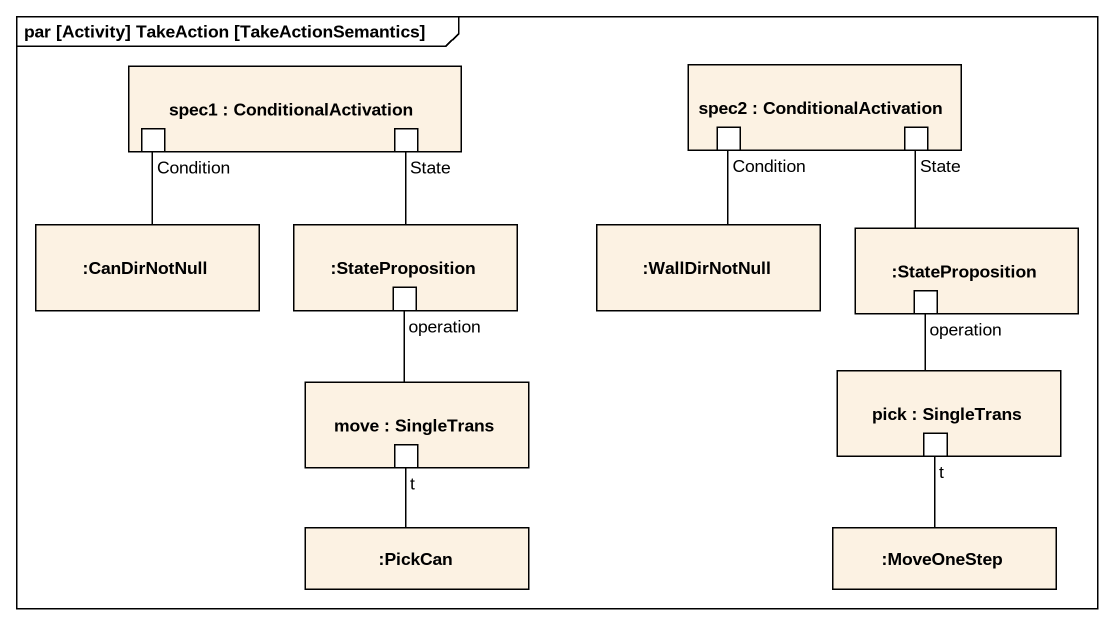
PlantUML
@startuml
mainframe par [Activity] TakeAction [TakeActionSemantics]
rectangle "spec1 : ConditionalActivation" as spec1 {
  port Condition
  port "State" as State_
}
rectangle "spec2 : ConditionalActivation" as spec2 {
  port "Condition" as Condition_2
  port "State" as State__2
}
rectangle ":CanDirNotNull" as CanDirNotNull
rectangle ":StateProposition" as StateProposition {
  port operation
}
rectangle ":WallDirNotNull" as WallDirNotNull
rectangle ":StateProposition" as StateProposition_2 {
  port "operation" as operation_2
}
rectangle "move : SingleTrans" as move {
  port t
}
rectangle "pick : SingleTrans" as pick {
  port "t" as t_2
}
rectangle ":PickCan" as PickCan
rectangle ":MoveOneStep" as MoveOneStep
CanDirNotNull -up- Condition
StateProposition -up- State_
WallDirNotNull -up- Condition_2
StateProposition_2 -up- State__2
move -up- operation
pick -up- operation_2
PickCan -up- t
MoveOneStep -up- t_2
@enduml
